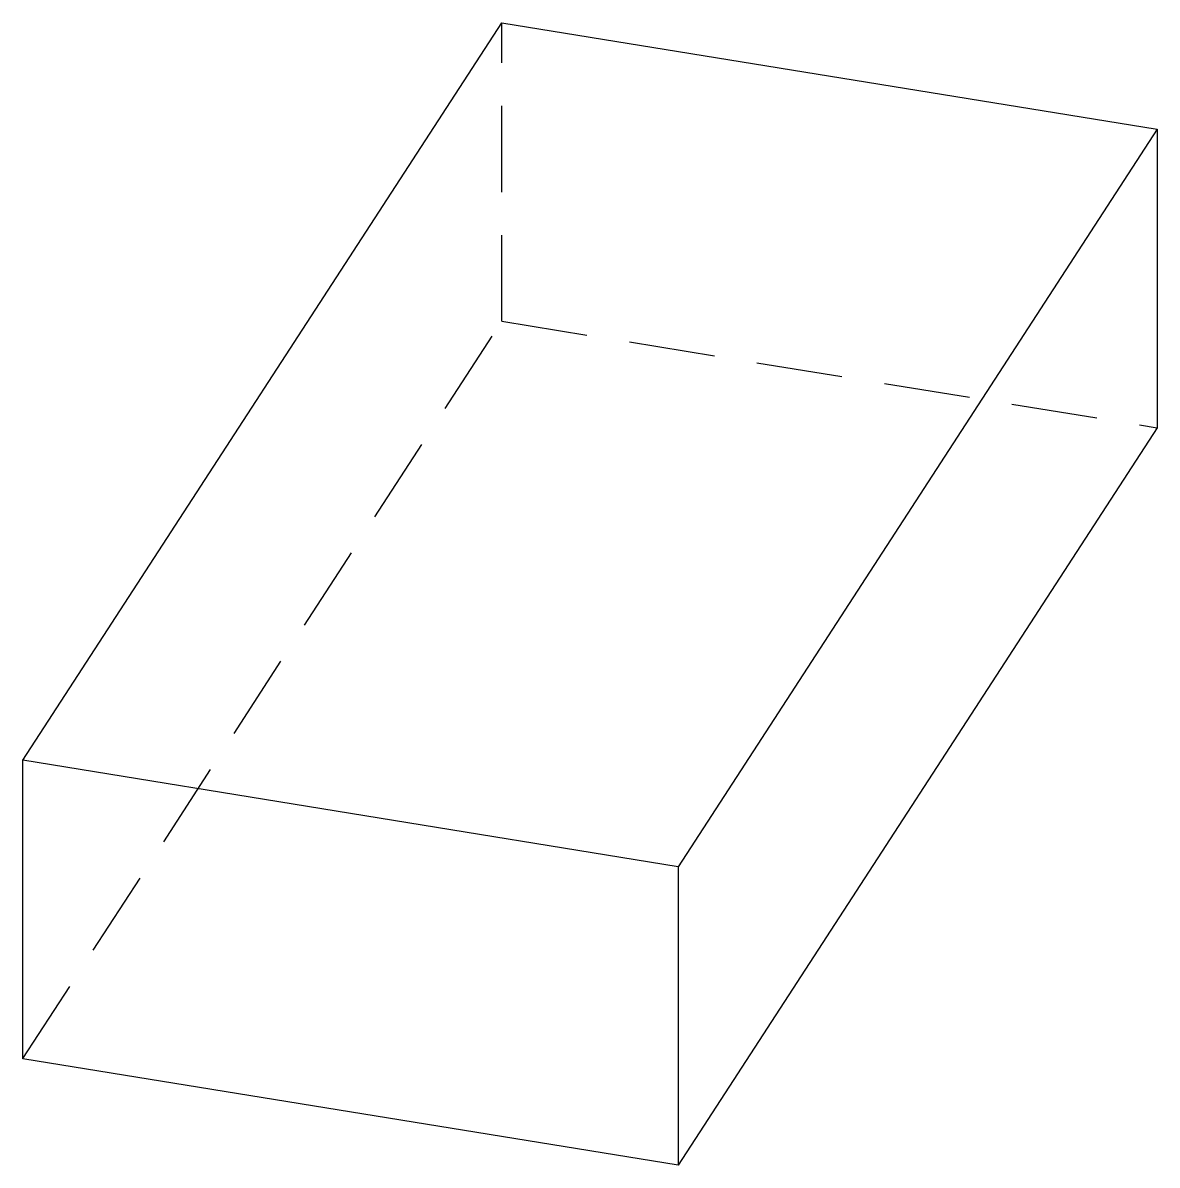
# Model space of a CAD drawing. Header units: metres. Extents: x -3.29 to 3.29, y -3.31 to 3.31.
import ezdxf

# ---------------------------------------------------------------- set-up
doc = ezdxf.new("R2010")
doc.units = ezdxf.units.M
doc.linetypes.add('DASHED', pattern=[0.75, 0.5, -0.25])
for name, color, linetype in [('EXPORT', 7, 'CONTINUOUS'), ('EXPORT-OCULTAS', 7, 'DASHED'), ('EXPORT-PERFIL', 7, 'CONTINUOUS')]:
    doc.layers.add(name, color=color, linetype=linetype)

msp = doc.modelspace()

# ---------------------------------------------------------------- linework, layer by layer
at = {"layer": 'EXPORT'}
for p, q in [((3.2927, 2.6969), (0.5115, -1.5829)), ((0.5115, -1.5829), (-3.2927, -0.9648)), ((0.5115, -1.5829), (0.5115, -3.3149))]:
    msp.add_line(p, q, dxfattribs=at)
at = {"layer": 'EXPORT-OCULTAS'}
for p, q in [((-0.5115, 1.5829), (-0.5115, 3.3145)), ((-3.2924, -2.6965), (-0.5115, 1.5829)), ((-0.5115, 1.5829), (3.2924, 0.9649))]:
    msp.add_line(p, q, dxfattribs=at)
at = {"layer": 'EXPORT-PERFIL'}
for p, q in [((-3.2927, -0.9648), (-0.5115, 3.3149)), ((-0.5115, 3.3149), (3.2927, 2.6969)), ((-0.5115, 3.3145), (-0.5115, 3.3149)), ((3.2927, 2.6969), (3.2927, 0.9648)), ((3.2927, 0.9648), (0.5115, -3.3149)), ((3.2924, 0.9649), (3.2927, 0.9648)), ((-3.2927, -2.6969), (-3.2927, -0.9648)), ((-3.2927, -2.6969), (-3.2924, -2.6965)), ((0.5115, -3.3149), (-3.2927, -2.6969))]:
    msp.add_line(p, q, dxfattribs=at)

doc.saveas('drawing.dxf')
